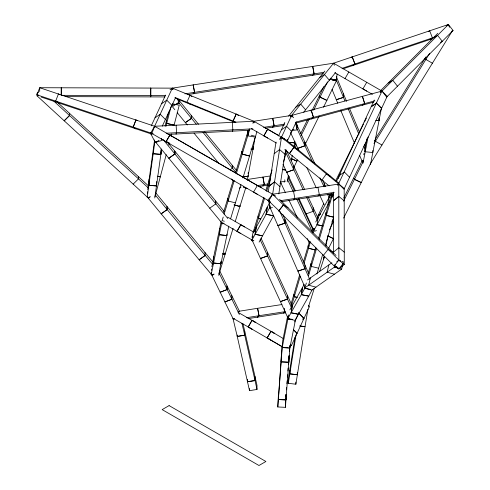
<?xml version="1.0" encoding="UTF-8"?>
<svg xmlns="http://www.w3.org/2000/svg" width="490" height="490" viewBox="0 0 490 490"><rect width="100%" height="100%" fill="white"/><g stroke="black" fill="none" stroke-linecap="round" stroke-linejoin="round"><path stroke-width="0.73" d="M172.339 89.646L172.345 88.139L333.561 63.198L448.381 24.5L449.471 27.336M39.69 91.483L39.702 87.722L172.345 88.139L253.851 121.257L278.73 135.601M161.277 138.315L162.331 140.354L155.214 142.363L151.006 134.211L151.03 132.759M290.025 345.536L285.413 407.325L277.793 406.976L282.13 346.087M277.793 406.976L278.461 394.015M285.413 407.325L285.633 400.318M285.915 396.6L286.08 394.37L285.976 399.895L278.351 399.552L282.418 344.482M286.08 394.37L285.976 399.901L278.357 399.546M331.975 195.479L332.042 194.009L331.62 196.9M147.38 193.838L147.496 191.737M363.004 161.792L363.084 160.401M366.863 138.829L365.577 145.493L365.215 151.753L363.017 163.17M370.538 163.256L370.458 164.646L381.379 108.468M372.915 150.436L372.792 152.519L365.215 151.759L368.076 136.949M323.78 257.023L323.645 259.149L324.178 256.246M211.331 272.495L211.202 274.621L221.639 223.158L223.912 223.397M211.466 270.37L211.558 268.955M221.076 261.617L218.779 275.38M247.799 134.83L248.075 130.567L247.125 135.644M253.085 149.315L253.269 146.473L253.079 149.321L250.813 149.089M255.339 136.3L247.297 180.338M297.038 127.737L297.222 124.895M219.281 234.735L219.704 228.334L213.775 256.57L213.352 262.965L220.923 263.785L226.852 235.549L219.281 234.728L226.858 235.537L228.769 226.129M221.064 261.654L220.923 263.785L213.358 262.989L213.763 256.613L211.87 266.793M226.858 235.537L226.944 234.128M247.977 176.737L243.432 176.278L247.977 176.731L248.069 175.31M248.167 173.883L248.259 172.462M295.507 319.645L289.792 348.292L282.216 347.49L282.663 341.034L287.495 316.797M289.841 347.575L289.988 345.419M286.423 389.85L286.595 387.59M286.883 383.823L287.115 380.81M287.397 377.043L287.569 374.776M287.857 371.01L288.089 367.996M288.371 364.229L288.543 361.969M288.831 358.202L289.063 355.226M289.351 351.569L289.523 349.376M337.046 74.088L336.465 80.097L329.635 79.552M179.003 102.912L179.218 100.983L178.807 99.568M154.601 139.926L147.747 189.532M161.584 149.07L154.791 197.966M147.19 197.341L154.846 141.684L157.131 141.861M268.281 191.847L276.011 142.045M268.826 200.869L272.63 194.254L281.499 137.176L291.617 115.413L333.568 63.198L381.986 91.085L387.204 96.303L343.998 189.238L338.792 184.013L281.493 137.182L267.669 129.225L263.859 135.834L267.681 138.039M278.804 193.856L285.633 149.873M307.892 309.3L305.05 326.646L299.764 325.979L305.043 326.665L295.868 384.221L288.31 383.315L296.046 334.762M253.14 240.945L251.652 240.651L251.878 239.224M252.111 237.797L252.797 233.51L267.246 207.141L266.095 214.283L251.652 240.651M269.855 205.769L269.512 207.907L266.095 214.295L273.536 215.759L259.1 242.121M312.21 289.749L308.767 296.125L301.319 294.655L302.459 287.52L304.18 284.335M295.023 337.236L289.743 370.299L289.811 373.839L297.363 374.764L297.326 372.627L297.363 374.758L289.811 373.839L289.743 370.293L288.249 379.744L288.31 383.315M313.753 229.645L313.98 228.218M301.319 294.655L304.762 288.285L304.988 286.858M313.87 230.441L317.005 224.726L318.157 217.585L315.719 222.031M317.005 224.732L322.959 225.908L317.005 224.726L327.884 204.728L329.035 197.586L331.13 193.752M301.307 294.655L308.749 296.144L295.06 320.356L287.63 318.843L301.307 294.655L302.477 287.501L289.872 309.864M287.63 318.843L288.108 315.977M326.015 246.06L327.779 235.721M287.342 140.679L287.612 139.227M294.919 141.432L294.649 142.884L288.586 142.278L294.643 142.902L293.933 146.608M287.183 181.857L288.408 175.377M291.219 160.696L292.218 155.508M363.794 154.76L364.07 153.333M364.34 151.912L365.577 145.493M282.216 347.49L287.93 318.849L292.475 319.327M219.698 228.346L221.174 221.113M341.953 261.427L343.404 261.825L341.64 269.126L311.818 290.086L304.535 288.114L305.062 285.921M328.876 264.912L310.421 277.891L308.657 285.192L304.535 288.114M315.94 287.165L308.657 285.192L334.364 267.148L335.068 264.226M248.271 129.776L247.928 134.572M249.759 128.858L247.934 135.926L253.918 136.863M255.413 137.096L256.87 131.442M168.695 112.075L166.416 120.883L166.698 123.443L165.914 126.389M171.071 106.575L166.698 123.443L174.097 125.091M165.044 126.028L166.422 120.852L166.704 123.431L174.103 125.066L179.242 105.258L172.572 103.8M166.214 154.675L154.999 196.625M168.774 145.058L169.369 142.841M171.145 136.183L171.733 133.966M299.776 274.425L293.951 294.233L294.276 296.671L297.216 297.412L294.263 296.707L293.963 294.19L290.938 304.37M303.445 261.954L309.484 241.423M312.271 231.929L313.343 228.279M294.276 296.671L300.321 276.127M303.99 263.657L310.446 241.699M313.018 232.934L314.304 228.554M308.247 273.071L315.762 247.64M318.561 238.165L331.681 193.911M305.503 285.903L306.354 283.012M308.486 275.79L316.644 248.185M319.229 239.439L332.122 195.969L331.951 193.887M316.908 274.002L322.702 254.377M325.501 244.902L333.47 217.928M288.42 316.35L288.855 314.892M291.238 306.893L294.263 296.707M219.006 274.014L233.105 228.285M283.496 161.884L285.903 153.872M223.581 212.342L233.301 180.191M235.512 172.872L247.842 131.945L248.142 134.462L236.266 173.889M223.226 217.021L222.123 220.659L224.322 221.229M224.114 214.106L234.275 180.479M230.557 218.914L240.945 184.565M242.936 177.974L255.48 136.343L251.076 135.215M253.018 232.701L258.095 215.949L258.401 218.442L254.426 231.556M253.103 235.929L252.436 238.116L252.209 236.241M263.669 197.66L258.101 215.937L258.401 218.442L260.6 219.012L258.401 218.442L264.643 197.966M265.899 190.347L272.134 169.871M266.646 191.388L270.658 178.225M235.163 221.743L245.802 187.639M319.59 271.515L324.564 256.411M308.369 307.059L314.292 288.273M232.83 129.862L232.346 131.167L232.83 129.862L232.358 122.353M176.584 132.698L176.1 134.003L176.584 132.698L176.118 125.189M38.055 95.513L36.983 94.827L39.696 87.728L154.613 126.267L261.195 187.695M151.722 134.113L58.365 102.814L55.682 101.112L58.396 94.013L59.468 94.693L58.396 94.013M173.374 89.18L172.333 88.139L154.607 126.261L151.912 133.372L36.983 94.827M331.871 197.684L333.568 193.832M234.949 122.163L233.087 121.048L236.186 114.097L238.673 115.579M252.92 123.345L253.851 121.257L291.617 115.413L381.98 91.091L392.79 80.274L397.47 86.234L386.665 97.057L381.986 91.091L380.234 92.157M174.881 97.394L233.087 121.048L236.192 114.097M289.706 346.663L291.44 345.468L309.539 306.391L308.498 305.344M374.293 100.04L336.367 181.631M294.649 321.967L297.485 315.842M151.257 125.863L165.565 95.078M162.3 126.138L175.683 97.357M278.498 136.024L284.825 122.42M287.342 141.04L296.199 121.986M317.226 217.523L323.725 203.571M323.78 86.669L319.229 95.991L320.056 97.173L326.867 100.383L336.299 81.052L330.168 78.18M327.534 81.855L313.661 110.14M287.422 180.467L289.376 176.474M293.939 167.17L296.873 161.186L291.428 158.619L296.867 161.198L297.54 159.832M335.607 180.883L363.458 124.093M338.125 178.63L340.47 173.84M362.361 160.304L343.784 197.991M452.215 31.097L370.667 163.329L361.252 182.556L354.442 179.352L363.525 160.812M364.468 122.022L366.434 118.035M329.219 196.723L330.53 194.071M294.294 146.541L295.978 143.123M300.695 133.556L307.438 119.891M312.155 110.324L319.235 95.973L320.062 97.161L326.873 100.37L323.492 107.218M295.121 147.723L296.468 144.991M301.191 135.424L309.276 119.027M305.295 144.115L319.113 116.099M331.926 221.927L333.28 219.189M329.384 229.914L333.451 221.707M343.619 201.194L354.46 179.309L353.615 178.158L354.442 179.352M343.631 218.111L361.252 182.55L354.46 179.309M328.674 248.203L333.463 238.624L328.043 236.002M269.286 203.319L267.24 207.154L266.095 214.295L273.543 215.753M318.157 217.585L329.035 197.586M327.89 204.728L329.99 200.888M273.904 194.989L169.865 135.081L166.055 141.696L169.877 143.901L150.791 132.876L154.607 126.267L253.851 121.257L254.126 122.739M280.727 138.505L281.493 137.182L284.678 139.019M257.373 185.489L253.563 192.098L269.996 201.549M252.136 240.02L236.982 231.323L240.792 224.708L253.961 232.266M345.015 78.596L348.825 71.987M366.722 82.296L362.912 88.904L366.734 91.115M169.871 135.087L166.055 141.696L257.391 194.31M253.085 122.58L253.845 121.257L253.949 122.757M263.859 135.834L267.669 129.225M236.989 231.329L240.804 224.72M425.945 56.889L375.107 139.332M374.011 143.564L429.589 53.434M279.729 139.662L281.493 137.182L285.915 139.797L339.068 183.26M298.324 149.958L293.902 147.337L289.492 153.542L329.053 185.875M293.902 147.337L289.492 153.542L284.764 149.671M337.898 185.257L381.992 91.091L380.252 92.292M337.635 184.816L338.792 184.013L344.182 188.43L344.28 264.484L338.884 268.906L334.211 266.039L278.743 210.945L283.404 204.973L272.63 194.248L271.448 195.167M323.431 255.339L328.092 249.367L332.777 252.228L336.011 255.437M334.211 266.039L338.866 260.068L338.786 184.013L337.708 184.895M334.566 265.372L338.884 268.906L343.092 263.528M279.913 211.662L267.963 200.22L272.63 194.248L338.786 184.026M278.743 210.945L283.41 204.973L288.096 207.834L332.777 252.228M288.635 116.13L324.846 71.056M303.69 112.21L335.595 72.489M284.071 182.213L285.002 181.282L284.721 179.799M380.565 90.687L437.784 33.308M397.47 86.234L453.072 30.46L448.393 24.5L392.79 80.274L388.129 83.116M293.492 199.846L294.888 198.45L293.492 191.033M317.937 196.061L319.333 194.665L317.937 187.254M285.682 312.773L283.447 313.11L284.88 311.707L284.322 308.743L284.88 311.707L283.483 313.104L247.971 318.647M38.526 92.022L36.928 93.596L37.118 95.918L148.593 198.291L150.191 196.717M37.118 95.918L38.177 94.87M148.415 187.982L69.531 115.524L64.221 120.779L69.531 115.524L69.347 113.196L148.776 186.157M133.182 184.118L138.505 178.868L138.315 176.535M338.804 196.404L333.408 200.827L338.804 196.398L344.201 200.82M333.47 252.123L338.866 247.701L344.262 252.117M336.722 261.832L338.884 260.061L340.63 261.139M274.559 181.894L269.188 186.029L274.559 181.894L279.937 186.586M280.305 138.1L281.499 137.176L284.721 139.993M274.204 153.689L279.582 149.554L284.953 154.24M155.557 192.65L205.01 252.552L205.175 255.419L199.136 259.792L148.201 198.107L150.032 196.821M214.075 274.124L212.262 275.435L199.136 259.792L205.194 255.455L167.17 209.561L166.986 206.657L167.188 209.597L161.081 213.879L167.17 209.561M307.475 279.98L310.421 277.891M229.982 169.895L232.413 168.174L232.236 165.259L204.759 131.828M158.913 140.299L155.863 142.443L209.72 208.183L215.814 203.883L215.637 200.974L167.047 141.653M239.261 188.276L241.092 186.99M223.899 223.115L222.681 223.979L209.726 208.189M334.921 267.754L336.152 266.891L334.695 266.493M331.895 262.799L328.876 264.912L327.112 272.213L334.388 274.192M310.054 110.948L311.193 110.158L313.465 117.386L311.205 118.966L295.972 123.057M362.422 105.179L364.683 103.598L374.838 100.86M170.018 89.737L172.333 88.139L172.615 89.621M161.535 103.758L166.747 100.156L171.959 105.368M154.981 117.851L160.193 114.244L165.406 119.462M290.46 116.216L291.617 115.413L292.659 116.455M281.346 129.905L286.558 126.304L291.771 131.516L290.613 132.318M279.759 138.382L281.499 137.182M339.16 175.634L344.372 172.033L349.584 177.245M428.621 31.489L429.699 30.809L432.413 37.908L429.73 39.61L342.92 68.863M446.237 25.86L448.381 24.5M319.584 77.61L324.478 74.523L329.372 80.238M295.813 107.206L300.707 104.113L305.601 109.827M290.392 116.191L291.617 115.413L293.577 117.704M447.223 25.21L448.393 24.5M432.921 38.189L437.582 35.347L442.268 41.307L440.516 42.373M451.321 31.525L453.072 30.46M219.618 270.664L231.801 295.617L231.911 299.243L224.91 301.938L211.729 274.951L213.836 274.149M239.359 314.507L231.911 299.243L224.898 301.932L233.314 319.186L234.716 318.647M306.17 213.879L313.233 211.294L313.135 207.644L308.265 197.243M315.039 231.102L316.454 230.588M267.577 255.896L260.509 258.463L280.421 301.601L287.489 299.029L287.422 295.446L267.503 252.313L267.577 255.896L291.207 307.163M292.567 129.801L293.982 129.293M253.863 240.382L252.448 240.89L260.502 258.469L267.583 255.921L267.503 252.313L260.999 238.116M289.86 318.61L288.445 319.113L280.427 301.62L287.507 299.084L287.416 295.427L291.734 304.847M434.569 37.179L342.02 68.367M429.73 39.61L432.609 38.637M282.785 214.449L284.917 219.306L285.039 223.171L277.891 225.535L285.039 223.171L284.917 219.318L304.915 264.925L305.025 268.747L297.889 271.135L270.296 208.189L272.44 207.478M309.619 279.19L305.025 268.74L297.889 271.135L305.546 288.555M332.496 80.666L336.085 79.509L344.899 100.86M151.006 134.211L153.143 133.605M364.683 103.598L362.404 96.371L364.683 103.598L296.064 122.065M373.3 102.245L311.205 118.966L313.465 117.386L311.193 110.158M171.574 105.35L178.93 103.555L177.503 98.6M233.044 318.708L237.252 336.434L244.731 335.148L241.931 323.333M244.706 331.087L256.981 385.324L257.011 389.452L249.514 390.652L237.246 336.422L244.737 335.203L244.7 331.081L242.948 323.694M257.011 389.452L255.027 380.54L247.53 381.741L247.511 379.67L247.53 381.741L255.027 380.54L254.99 376.406M238.226 311.395L257.587 308.296L259.014 315.707L257.654 317.097L259.014 315.707L284.88 311.707M246.36 317.734L259.014 315.707L257.618 308.296L282.007 304.523M323.792 72.355L184.895 93.841M323.149 73.635L312.724 75.258L314.115 73.868L312.718 66.45L314.115 73.868L312.718 75.264L187.217 94.668M271.031 175.837L247.407 179.475M268.006 183.946L256.919 185.655M280.568 181.974L285.002 181.282M268.097 185.11L259.21 186.488M279.919 183.254L281.395 183.027M263.553 127.388L284.702 124.117M265.176 128.319L284.065 125.397M280.739 200.637L334.229 192.362M281.572 201.69L333.574 193.642M245.833 187.345L243.616 187.682L243.34 186.2M245.165 188.632L247.383 188.295M291.758 130.518L297.038 129.911L295.58 122.739M268.955 200.796L269.041 202.199L270.554 202.052M166.208 133.219L252.846 128.846M167.941 134.413L249.398 130.297M165.626 95.648L62.028 95.329M65.072 96.628L164.873 96.934M282.363 347.263L288.457 347.551M304.762 288.285L310.721 289.461M311.26 266.413L311.021 263.681L311.26 266.407L318.61 268.226M222.693 253.826L224.892 254.39L224.745 253.128M228.089 200.986L227.777 198.493L228.089 200.986L235.414 202.885M234.11 204.936L239.965 206.48L239.818 205.206M234.116 204.918L239.965 206.486M222.687 253.851L224.879 254.439L224.732 253.171M338.308 260.441L340.495 261.035M334.364 267.148L341.64 269.126M426.018 59.217L424.757 58.818L432.394 63.216M375.567 141.034L374.311 140.63L381.943 145.028M41.105 97.014L58.365 102.814L55.682 101.112M233.087 121.048L235.911 122.194M175.861 98.386L234.784 122.335M328.031 236.033L333.463 238.624M238.079 312.375L255.847 322.549L252.007 320.331L248.21 326.952L282.381 346.816M232.958 318.237L252.05 329.17L248.21 326.952L252.038 320.35L274.78 333.512L270.97 331.313L267.148 337.916L282.411 346.865M334.841 72.734L372.449 94.399M251.352 128.625L276.366 143.037M227.617 217.101L244.614 226.919M221.823 222.57L240.811 233.534M270.958 340.115L267.148 337.916L270.995 331.326L283.716 338.78M330.793 176.498L326.365 173.877L321.961 180.081L323.222 180.835M191.853 96.438L189.991 95.323L186.886 102.281L189.991 104.137M272.63 194.248L275.558 196.037M267.963 200.22L269.139 200.937M344.28 264.484L338.884 260.061L283.404 204.973M57.177 102.036L69.347 113.196M54.047 101.32L69.531 115.524M336.74 266.768L338.896 268.906M290.392 344.433L291.44 345.468M279.471 199.252L288.096 207.834M298.741 313.122L303.959 318.329L302.796 319.131L303.959 318.329L298.753 313.104M204.992 252.546L212.77 261.813M205.175 255.419L212.954 264.686M198.493 124.203L191.265 115.407L191.461 118.335L196.276 124.203M203.025 132.41L235.77 172.272M187.29 124.981L177.215 112.639M194.04 133.188L219.097 163.678M224.267 211.49L215.631 200.967L215.821 203.895L227.819 218.516M236.548 170.526L232.236 165.259L232.419 168.174M231.592 178.905L233.51 181.251M162.925 139.325L215.814 203.883M178.838 100.156L191.284 115.426L191.461 118.341L185.367 122.635L191.461 118.341L178.538 102.484L172.431 106.765L174.82 109.699M155.263 194.996L167.188 209.597M231.905 299.206L219.073 272.942M231.813 295.629L239.579 311.554M298.165 198.646L313.19 230.165M296.652 198.934L312.332 231.825M288.953 200.171L297.442 217.983M307.242 238.544L309.447 243.242M288.328 177.803L294.613 191.155M287.501 179.505L293.155 191.529M280.439 182.084L285.462 192.772M325.507 186.47L322.659 180.369M328.962 193.869L329.592 195.216M327.485 194.156L329.06 197.519M319.799 195.388L324.196 204.808M304.7 189.618L286.203 149.909M313.135 207.644L318.163 218.399M303.175 189.814L285.67 152.225L285.615 150.032M306.74 197.439L317.312 220.041M295.464 191.008L282.957 164.205M299.035 198.634L314.335 231.36M315.009 163.972L296.713 124.607L296.811 128.27L312.553 162.147M319.878 177.858L324.025 186.739M298.796 150.375L290.668 132.839M306.764 167.458L316.326 187.952M260.147 239.696L267.583 255.921M304.915 264.925L308.89 273.983M279.87 211.368L305.025 268.747M364.646 144.464L365.797 147.196M363.837 146.038L365.277 149.462M359.556 155.232L362.723 162.754M346.595 101.406L336.324 76.593M349.511 108.364L359.715 132.71M348.102 108.511L358.888 134.254M337.739 103.2L332.024 89.382M340.654 110.158L354.644 143.552M333.555 63.198L334.37 65.329M292.071 116.865L291.611 115.413L291.893 116.896M244.737 335.203L255.021 380.516M296.524 122.5L297.007 127.657M269.567 200.851L269.825 202.272M269.041 202.199L270.204 208.605L270.039 205.794M308.198 245.815L308.522 248.252L315.131 249.918L308.516 248.271L308.198 245.802M147.325 192.374L147.465 193.666M154.62 126.267L154.711 127.768M285.67 150.167L285.842 153.045M324.325 186.702L324.251 183.781L324.325 186.696M295.831 382.077L295.868 384.221M249.496 388.582L249.514 390.652M237.24 335.074L237.246 336.422M333.396 192.08L333.476 253.575M61.281 87.802L61.262 95.323L61.287 87.802M150.767 88.09L150.736 96.904L150.761 88.09M281.327 356.346L281.217 361.877L288.837 362.245L288.947 356.689L288.837 362.226L281.217 361.877L281.327 356.328M149.242 179.015L148.899 185.312L156.5 185.937L156.727 181.735L156.5 185.931L148.899 185.312L149.248 179.009M153.646 147.459L153.303 153.762L160.904 154.381L161.167 149.481L160.91 154.356L153.303 153.774L153.64 147.478M379.101 117.912L378.942 120.699L375.91 120.393L378.942 120.693L379.095 117.925M256.239 227.17L255.094 234.312L262.536 235.782L255.094 234.312L256.246 227.164M292.316 305.638L291.146 312.792L298.569 314.298L298.82 312.853L298.569 314.298L291.146 312.792L292.328 305.625M135.92 120.013L133.213 127.118L135.895 128.821L133.213 127.118L135.914 120.013L136.992 120.699L135.914 120.013M264.312 184.528L262.922 185.918L264.306 184.528L262.922 177.111L264.312 184.528M194.579 92.359L193.183 93.755L194.579 92.359L193.189 84.942L194.579 92.359M274.131 125.758L272.734 127.155L274.131 125.758L272.734 118.341L274.131 125.758M174.906 153.946L168.805 158.239L174.912 153.964L174.722 151.024L174.906 153.946M376.406 103.127L371.193 106.734L376.406 103.133L381.618 108.345L376.406 103.127M320.472 213.934L318.151 215.539L320.472 213.94M352.243 56.92L351.165 57.6L352.237 56.92L354.956 64.019L352.267 65.721L354.956 64.019L352.243 56.92M169.093 405.604L162.159 409.609L258.971 465.5L265.905 461.494L169.093 405.604M227.109 289.523L220.114 292.261L227.121 289.566L227.023 285.958L227.109 289.523M304.903 145.751L297.84 148.329L304.909 145.775L304.817 142.112L304.903 145.751M293.767 169.718L286.705 172.296L293.767 169.73L293.675 166.067L293.767 169.718M343.441 97.381L336.281 99.721L343.441 97.381L343.404 93.78L343.441 97.381M285.572 169.95L282.54 169.638L285.572 169.95M160.304 176.859L157.345 176.198L160.297 176.865M333.678 217.229L326.334 215.398L326.101 212.648L326.334 215.398L333.69 217.199M249.563 156.016L242.225 154.136L241.925 151.631L242.225 154.136L249.563 156.004M297.026 333.298L293.369 329.666L297.026 333.298"/></g></svg>
